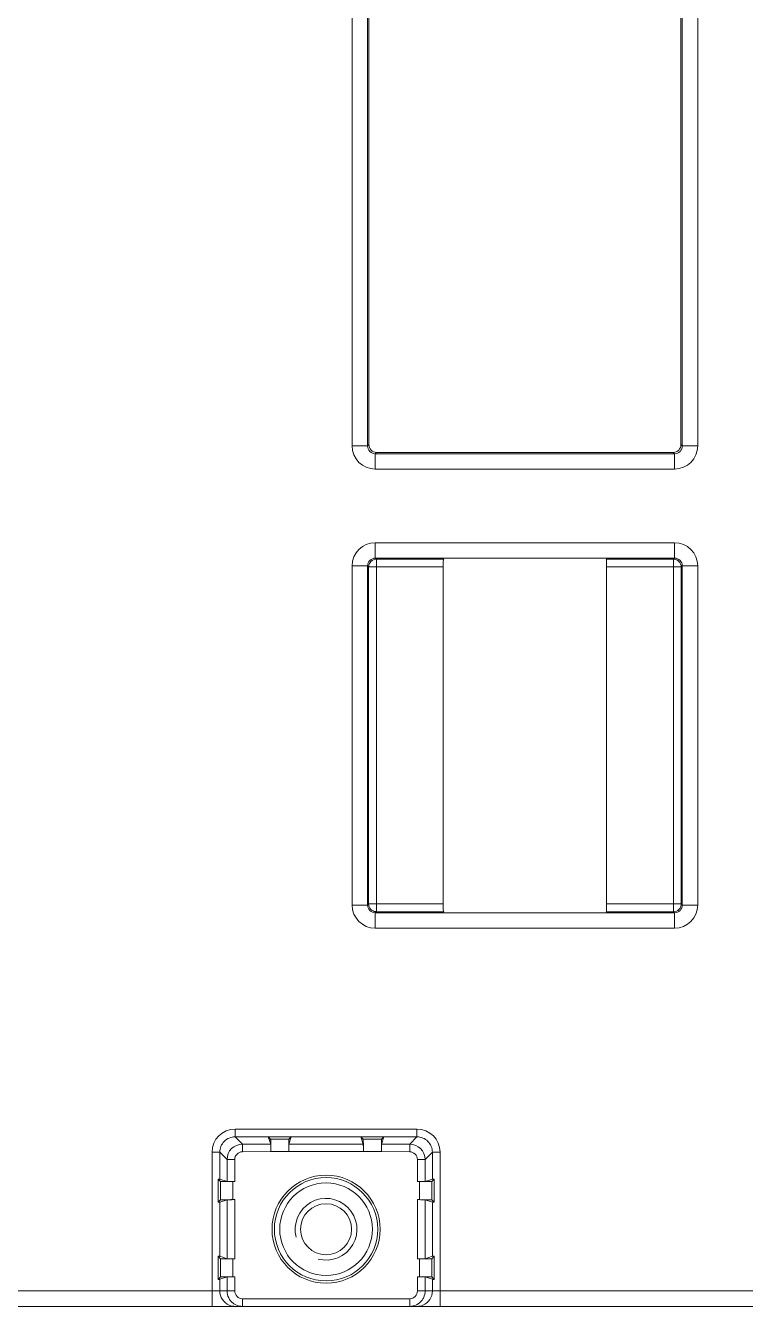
# Model space of a CAD drawing. Header units: millimetres. Extents: x 33157 to 59611, y -29750 to 1750.
# Drawn here: x 54950.5 to 54997.2, y 12.4 to 95.4 of the extents above; entities that cross this region are included whole.
import ezdxf

# ---------------------------------------------------------------- set-up
doc = ezdxf.new("R2010")
doc.units = ezdxf.units.MM
doc.layers.get('0').update_dxf_attribs({"lineweight": 18})

msp = doc.modelspace()

# ---------------------------------------------------------------- linework, layer by layer
at = {"lineweight": 9}
for p, q in [((54971.689, 122.958), (54971.689, 68.126)), ((54972.689, 122.958), (54972.689, 68.126)), ((54972.774, 122.873), (54972.774, 68.211)), ((54992.986, 122.873), (54992.986, 68.211)), ((54993.072, 122.958), (54993.072, 68.126)), ((54994.072, 122.958), (54994.072, 68.126)), ((54973.189, 67.626), (54973.189, 66.626)), ((54992.572, 67.626), (54992.572, 66.626)), ((54973.189, 61.858), (54973.189, 60.858)), ((54992.572, 61.858), (54992.572, 60.858)), ((54973.257, 60.79), (54973.257, 37.944)), ((54992.503, 60.79), (54992.503, 37.944)), ((54971.689, 60.358), (54971.689, 38.376)), ((54972.689, 60.358), (54972.689, 38.376)), ((54972.757, 60.29), (54972.757, 38.444)), ((54977.593, 60.29), (54977.593, 38.444)), ((54988.167, 60.29), (54988.167, 38.444)), ((54993.003, 60.29), (54993.003, 38.444)), ((54993.072, 60.358), (54993.072, 38.376)), ((54994.072, 60.358), (54994.072, 38.376)), ((54973.189, 37.876), (54973.189, 36.876)), ((54992.572, 37.876), (54992.572, 36.876)), ((54964.113, 23.854), (54964.113, 23.354)), ((54975.888, 23.854), (54975.888, 23.354)), ((54964.585, 22.882), (54964.585, 22.382)), ((54975.416, 22.882), (54975.416, 22.382)), ((54962.613, 22.355), (54962.613, 12.367)), ((54963.113, 22.355), (54963.113, 20.613)), ((54963.585, 21.883), (54963.585, 20.455)), ((54964.085, 21.883), (54964.085, 20.451)), ((54975.916, 21.883), (54975.916, 20.451)), ((54976.415, 21.883), (54976.415, 20.455)), ((54976.887, 22.355), (54976.887, 20.613)), ((54977.387, 22.355), (54977.387, 12.367)), ((54963.002, 20.615), (54963.002, 19.119)), ((54963.159, 20.458), (54963.159, 19.276)), ((54963.959, 20.451), (54963.959, 19.283)), ((54976.041, 20.451), (54976.041, 19.283)), ((54976.841, 20.458), (54976.841, 19.276)), ((54976.999, 20.615), (54976.999, 19.119)), ((54963.113, 19.121), (54963.113, 15.613)), ((54963.585, 19.279), (54963.585, 15.455)), ((54964.085, 19.283), (54964.085, 15.451)), ((54975.916, 19.283), (54975.916, 15.451)), ((54976.415, 19.279), (54976.415, 15.455)), ((54976.887, 19.121), (54976.887, 15.613)), ((54963.002, 15.615), (54963.002, 14.119)), ((54963.159, 15.458), (54963.159, 14.276)), ((54963.959, 15.451), (54963.959, 14.283)), ((54976.041, 15.451), (54976.041, 14.283)), ((54976.841, 15.458), (54976.841, 14.276)), ((54976.999, 15.615), (54976.999, 14.119)), ((54963.113, 14.121), (54963.113, 13.367)), ((54963.585, 14.279), (54963.585, 13.367)), ((54964.085, 14.283), (54964.085, 13.367)), ((54975.916, 14.283), (54975.916, 13.367)), ((54976.415, 14.279), (54976.415, 13.367)), ((54976.887, 14.121), (54976.887, 13.367)), ((54964.585, 12.867), (54964.585, 12.367)), ((54975.415, 12.867), (54975.415, 12.367))]:
    msp.add_line(p, q, dxfattribs=at)
for points in [[(54971.689, 68.126), (54971.689, 68.126), (54972.689, 68.126), (54972.689, 68.126)], [(54971.689, 68.126), (54971.689, 67.297), (54972.36, 66.626), (54973.189, 66.626)], [(54972.774, 68.211), (54972.774, 68.211), (54972.689, 68.126), (54972.689, 68.126)], [(54972.774, 68.211), (54972.774, 67.935), (54972.998, 67.711), (54973.274, 67.711)], [(54992.486, 67.711), (54992.762, 67.711), (54992.986, 67.935), (54992.986, 68.211)], [(54992.572, 66.626), (54993.4, 66.626), (54994.071, 67.297), (54994.072, 68.126)], [(54992.986, 68.211), (54992.986, 68.211), (54993.072, 68.126), (54993.072, 68.126)], [(54994.072, 68.126), (54994.072, 68.126), (54993.072, 68.126), (54993.072, 68.126)], [(54992.572, 67.626), (54992.572, 67.626), (54973.189, 67.626), (54973.189, 67.626)], [(54992.486, 67.711), (54992.486, 67.711), (54973.274, 67.711), (54973.274, 67.711)], [(54973.274, 67.711), (54973.274, 67.711), (54973.189, 67.626), (54973.189, 67.626)], [(54992.486, 67.711), (54992.486, 67.711), (54992.572, 67.626), (54992.572, 67.626)], [(54992.572, 66.626), (54992.572, 66.626), (54973.189, 66.626), (54973.189, 66.626)], [(54973.189, 61.858), (54972.36, 61.858), (54971.689, 61.187), (54971.689, 60.358)], [(54973.189, 61.858), (54973.189, 61.858), (54992.572, 61.858), (54992.572, 61.858)], [(54994.072, 60.358), (54994.071, 61.187), (54993.4, 61.858), (54992.572, 61.858)], [(54972.904, 60.644), (54972.825, 60.565), (54972.772, 60.454), (54972.76, 60.344)], [(54973.257, 60.79), (54973.129, 60.79), (54972.994, 60.734), (54972.904, 60.644)], [(54973.189, 60.858), (54973.189, 60.858), (54992.572, 60.858), (54992.572, 60.858)], [(54973.257, 60.79), (54973.257, 60.79), (54973.189, 60.858), (54973.189, 60.858)], [(54977.598, 60.79), (54977.598, 60.79), (54973.257, 60.79), (54973.257, 60.79)], [(54977.598, 60.79), (54977.595, 60.788), (54977.593, 60.565), (54977.593, 60.29)], [(54977.598, 60.79), (54977.598, 60.79), (54977.628, 60.821), (54977.628, 60.821)], [(54988.163, 60.79), (54988.163, 60.79), (54988.132, 60.821), (54988.132, 60.821)], [(54992.503, 60.79), (54992.503, 60.79), (54988.163, 60.79), (54988.163, 60.79)], [(54988.167, 60.29), (54988.167, 60.565), (54988.165, 60.788), (54988.163, 60.79)], [(54992.572, 60.858), (54992.572, 60.858), (54992.503, 60.79), (54992.503, 60.79)], [(54992.557, 60.787), (54992.539, 60.789), (54992.521, 60.79), (54992.503, 60.79)], [(54992.857, 60.644), (54992.779, 60.722), (54992.667, 60.775), (54992.557, 60.787)], [(54993.003, 60.29), (54993.003, 60.418), (54992.947, 60.553), (54992.857, 60.644)], [(54971.689, 60.358), (54971.689, 60.358), (54972.689, 60.358), (54972.689, 60.358)], [(54972.757, 60.29), (54972.757, 60.29), (54972.689, 60.358), (54972.689, 60.358)], [(54972.757, 60.29), (54972.757, 60.29), (54977.593, 60.29), (54977.593, 60.29)], [(54972.76, 60.344), (54972.758, 60.326), (54972.757, 60.308), (54972.757, 60.29)], [(54993.003, 60.29), (54993.003, 60.29), (54988.167, 60.29), (54988.167, 60.29)], [(54993.072, 60.358), (54993.072, 60.358), (54993.003, 60.29), (54993.003, 60.29)], [(54994.072, 60.358), (54994.072, 60.358), (54993.072, 60.358), (54993.072, 60.358)], [(54971.689, 38.376), (54971.689, 38.376), (54972.689, 38.376), (54972.689, 38.376)], [(54971.689, 38.376), (54971.689, 37.547), (54972.36, 36.876), (54973.189, 36.876)], [(54972.757, 38.444), (54972.757, 38.444), (54972.689, 38.376), (54972.689, 38.376)], [(54972.757, 38.444), (54972.757, 38.444), (54977.593, 38.444), (54977.593, 38.444)], [(54972.757, 38.444), (54972.757, 38.316), (54972.813, 38.18), (54972.904, 38.09)], [(54977.593, 38.444), (54977.593, 38.169), (54977.595, 37.946), (54977.598, 37.944)], [(54988.167, 38.444), (54988.167, 38.444), (54993.003, 38.444), (54993.003, 38.444)], [(54988.163, 37.944), (54988.165, 37.946), (54988.167, 38.169), (54988.167, 38.444)], [(54992.572, 36.876), (54993.4, 36.876), (54994.071, 37.547), (54994.072, 38.376)], [(54992.857, 38.09), (54992.935, 38.169), (54992.989, 38.28), (54993, 38.39)], [(54993, 38.39), (54993.002, 38.408), (54993.003, 38.426), (54993.003, 38.444)], [(54993.003, 38.444), (54993.003, 38.444), (54993.072, 38.376), (54993.072, 38.376)], [(54994.072, 38.376), (54994.072, 38.376), (54993.072, 38.376), (54993.072, 38.376)], [(54972.904, 38.09), (54972.982, 38.012), (54973.093, 37.959), (54973.204, 37.947)], [(54992.572, 37.876), (54992.572, 37.876), (54973.189, 37.876), (54973.189, 37.876)], [(54973.257, 37.944), (54973.257, 37.944), (54973.189, 37.876), (54973.189, 37.876)], [(54973.204, 37.947), (54973.221, 37.945), (54973.239, 37.944), (54973.257, 37.944)], [(54973.257, 37.944), (54973.257, 37.944), (54977.598, 37.944), (54977.598, 37.944)], [(54977.598, 37.944), (54977.598, 37.944), (54977.628, 37.913), (54977.628, 37.913)], [(54988.163, 37.944), (54988.163, 37.944), (54988.132, 37.913), (54988.132, 37.913)], [(54988.163, 37.944), (54988.163, 37.944), (54992.503, 37.944), (54992.503, 37.944)], [(54992.503, 37.944), (54992.631, 37.944), (54992.767, 38), (54992.857, 38.09)], [(54992.503, 37.944), (54992.503, 37.944), (54992.572, 37.876), (54992.572, 37.876)], [(54992.572, 36.876), (54992.572, 36.876), (54973.189, 36.876), (54973.189, 36.876)], [(54964.113, 23.854), (54963.284, 23.854), (54962.613, 23.183), (54962.613, 22.355)], [(54975.888, 23.854), (54975.888, 23.854), (54964.113, 23.854), (54964.113, 23.854)], [(54966.254, 23.354), (54966.254, 23.354), (54964.113, 23.354), (54964.113, 23.354)], [(54964.585, 22.882), (54964.585, 22.882), (54964.113, 23.354), (54964.113, 23.354)], [(54967.747, 23.363), (54967.747, 23.363), (54966.254, 23.363), (54966.254, 23.363)], [(54966.254, 23.363), (54966.254, 23.363), (54966.254, 23.363), (54966.254, 23.363)], [(54966.409, 23.208), (54966.409, 23.208), (54966.254, 23.358), (54966.254, 23.358)], [(54966.254, 23.354), (54966.254, 23.354), (54966.412, 22.882), (54966.412, 22.882)], [(54967.746, 23.354), (54967.746, 23.354), (54967.589, 22.882), (54967.589, 22.882)], [(54967.591, 23.208), (54967.591, 23.208), (54967.747, 23.363), (54967.747, 23.363)], [(54972.254, 23.354), (54972.254, 23.354), (54967.746, 23.354), (54967.746, 23.354)], [(54973.747, 23.363), (54973.747, 23.363), (54972.254, 23.363), (54972.254, 23.363)], [(54972.254, 23.363), (54972.254, 23.363), (54972.254, 23.363), (54972.254, 23.363)], [(54972.409, 23.208), (54972.409, 23.208), (54972.254, 23.358), (54972.254, 23.358)], [(54972.254, 23.354), (54972.254, 23.354), (54972.412, 22.882), (54972.412, 22.882)], [(54973.746, 23.354), (54973.746, 23.354), (54973.589, 22.882), (54973.589, 22.882)], [(54973.591, 23.208), (54973.591, 23.208), (54973.747, 23.363), (54973.747, 23.363)], [(54975.888, 23.354), (54975.888, 23.354), (54973.746, 23.354), (54973.746, 23.354)], [(54975.416, 22.882), (54975.416, 22.882), (54975.888, 23.354), (54975.888, 23.354)], [(54977.387, 22.355), (54977.387, 23.183), (54976.716, 23.854), (54975.888, 23.854)], [(54964.585, 22.882), (54964.033, 22.882), (54963.585, 22.435), (54963.585, 21.883)], [(54966.412, 22.882), (54966.412, 22.882), (54964.585, 22.882), (54964.585, 22.882)], [(54967.591, 23.208), (54967.591, 23.208), (54966.409, 23.208), (54966.409, 23.208)], [(54972.412, 22.882), (54972.412, 22.882), (54967.589, 22.882), (54967.589, 22.882)], [(54973.591, 23.208), (54973.591, 23.208), (54972.409, 23.208), (54972.409, 23.208)], [(54975.416, 22.882), (54975.416, 22.882), (54973.589, 22.882), (54973.589, 22.882)], [(54976.415, 21.883), (54976.415, 22.435), (54975.968, 22.882), (54975.416, 22.882)], [(54962.613, 22.355), (54962.613, 22.355), (54963.113, 22.355), (54963.113, 22.355)], [(54963.585, 21.883), (54963.585, 21.883), (54963.113, 22.355), (54963.113, 22.355)], [(54964.085, 21.883), (54964.085, 21.883), (54963.585, 21.883), (54963.585, 21.883)], [(54966.416, 22.395), (54966.416, 22.395), (54964.585, 22.382), (54964.585, 22.382)], [(54973.584, 22.395), (54973.584, 22.395), (54966.416, 22.395), (54966.416, 22.395)], [(54975.416, 22.382), (54975.416, 22.382), (54973.584, 22.395), (54973.584, 22.395)], [(54975.916, 21.883), (54975.916, 21.883), (54976.415, 21.883), (54976.415, 21.883)], [(54976.415, 21.883), (54976.415, 21.883), (54976.887, 22.355), (54976.887, 22.355)], [(54977.387, 22.355), (54977.387, 22.355), (54976.887, 22.355), (54976.887, 22.355)], [(54963.159, 20.458), (54963.159, 20.458), (54963.002, 20.615), (54963.002, 20.615)], [(54963.113, 20.613), (54963.11, 20.614), (54963.071, 20.615), (54963.002, 20.615)], [(54963.113, 20.613), (54963.113, 20.613), (54963.585, 20.455), (54963.585, 20.455)], [(54963.159, 20.458), (54963.163, 20.454), (54963.52, 20.451), (54963.959, 20.451)], [(54963.585, 20.455), (54963.592, 20.453), (54963.814, 20.451), (54964.085, 20.451)], [(54964.085, 20.451), (54964.085, 20.451), (54963.959, 20.451), (54963.959, 20.451)], [(54975.916, 20.451), (54975.916, 20.451), (54976.041, 20.451), (54976.041, 20.451)], [(54976.887, 20.613), (54976.887, 20.613), (54976.415, 20.455), (54976.415, 20.455)], [(54976.841, 20.458), (54976.841, 20.458), (54976.999, 20.615), (54976.999, 20.615)], [(54976.999, 20.615), (54976.929, 20.615), (54976.89, 20.614), (54976.887, 20.613)], [(54963.159, 19.276), (54963.159, 19.276), (54963.002, 19.119), (54963.002, 19.119)], [(54963.002, 19.119), (54963.071, 19.119), (54963.11, 19.12), (54963.113, 19.121)], [(54963.113, 19.121), (54963.113, 19.121), (54963.585, 19.279), (54963.585, 19.279)], [(54964.085, 19.283), (54964.085, 19.283), (54963.959, 19.283), (54963.959, 19.283)], [(54975.916, 19.283), (54975.916, 19.283), (54976.041, 19.283), (54976.041, 19.283)], [(54976.415, 19.279), (54976.408, 19.281), (54976.187, 19.283), (54975.916, 19.283)], [(54976.841, 19.276), (54976.838, 19.28), (54976.48, 19.283), (54976.041, 19.283)], [(54976.887, 19.121), (54976.887, 19.121), (54976.415, 19.279), (54976.415, 19.279)], [(54976.841, 19.276), (54976.841, 19.276), (54976.999, 19.119), (54976.999, 19.119)], [(54976.887, 19.121), (54976.89, 19.12), (54976.929, 19.119), (54976.999, 19.119)], [(54963.159, 15.458), (54963.159, 15.458), (54963.002, 15.615), (54963.002, 15.615)], [(54963.113, 15.613), (54963.11, 15.614), (54963.071, 15.615), (54963.002, 15.615)], [(54963.113, 15.613), (54963.113, 15.613), (54963.585, 15.455), (54963.585, 15.455)], [(54963.159, 15.458), (54963.163, 15.454), (54963.52, 15.451), (54963.959, 15.451)], [(54963.585, 15.455), (54963.592, 15.453), (54963.814, 15.451), (54964.085, 15.451)], [(54964.085, 15.451), (54964.085, 15.451), (54963.959, 15.451), (54963.959, 15.451)], [(54975.916, 15.451), (54975.916, 15.451), (54976.041, 15.451), (54976.041, 15.451)], [(54976.887, 15.613), (54976.887, 15.613), (54976.415, 15.455), (54976.415, 15.455)], [(54976.841, 15.458), (54976.841, 15.458), (54976.999, 15.615), (54976.999, 15.615)], [(54976.999, 15.615), (54976.929, 15.615), (54976.89, 15.614), (54976.887, 15.613)], [(54963.159, 14.276), (54963.159, 14.276), (54963.002, 14.119), (54963.002, 14.119)], [(54963.002, 14.119), (54963.071, 14.119), (54963.11, 14.12), (54963.113, 14.121)], [(54963.113, 14.121), (54963.113, 14.121), (54963.585, 14.279), (54963.585, 14.279)], [(54964.085, 14.283), (54964.085, 14.283), (54963.959, 14.283), (54963.959, 14.283)], [(54975.916, 14.283), (54975.916, 14.283), (54976.041, 14.283), (54976.041, 14.283)], [(54976.415, 14.279), (54976.408, 14.281), (54976.187, 14.283), (54975.916, 14.283)], [(54976.841, 14.276), (54976.838, 14.28), (54976.48, 14.283), (54976.041, 14.283)], [(54976.887, 14.121), (54976.887, 14.121), (54976.415, 14.279), (54976.415, 14.279)], [(54976.841, 14.276), (54976.841, 14.276), (54976.999, 14.119), (54976.999, 14.119)], [(54976.887, 14.121), (54976.89, 14.12), (54976.929, 14.119), (54976.999, 14.119)], [(54914.687, 13.367), (54914.687, 13.367), (54962.613, 13.367), (54962.613, 13.367)], [(54964.085, 13.367), (54964.085, 13.367), (54962.613, 13.367), (54962.613, 13.367)], [(54963.113, 13.367), (54963.113, 12.963), (54963.357, 12.598), (54963.73, 12.443)], [(54963.585, 13.367), (54963.585, 13.051), (54963.734, 12.754), (54963.987, 12.565)], [(54964.085, 13.367), (54964.085, 13.091), (54964.309, 12.867), (54964.585, 12.867)], [(54975.415, 12.867), (54975.692, 12.867), (54975.916, 13.091), (54975.916, 13.367)], [(54975.916, 13.367), (54975.916, 13.367), (55018.085, 13.367), (55018.085, 13.367)], [(54976.27, 12.443), (54976.644, 12.598), (54976.887, 12.963), (54976.887, 13.367)], [(54976.323, 12.946), (54976.383, 13.076), (54976.415, 13.223), (54976.415, 13.367)], [(54963.987, 12.565), (54964.042, 12.524), (54964.102, 12.489), (54964.164, 12.46)], [(54964.164, 12.46), (54964.295, 12.399), (54964.441, 12.367), (54964.585, 12.367)], [(54964.585, 12.867), (54964.585, 12.867), (54975.415, 12.867), (54975.415, 12.867)], [(54975.415, 12.367), (54975.731, 12.367), (54976.028, 12.516), (54976.217, 12.769)], [(54976.217, 12.769), (54976.258, 12.824), (54976.294, 12.884), (54976.323, 12.946)], [(54914.687, 12.367), (54914.687, 12.367), (54962.613, 12.367), (54962.613, 12.367)], [(54962.613, 12.367), (54962.613, 12.367), (55225.5, 12.367), (55225.5, 12.367)], [(54963.73, 12.443), (54963.85, 12.393), (54963.983, 12.367), (54964.113, 12.367)], [(54976.27, 12.443), (54976.15, 12.393), (54976.018, 12.367), (54975.888, 12.367)]]:
    msp.add_open_spline(points, degree=3, dxfattribs=at)
for points, knots in [([(54972.689, 68.126), (54972.689, 67.993), (54972.742, 67.866), (54972.835, 67.772), (54972.929, 67.678), (54973.056, 67.626), (54973.189, 67.626)], [0, 0, 0, 0, 171481.673495, 171481.673495, 171481.673495, 342963.34699, 342963.34699, 342963.34699, 342963.34699]), ([(54992.572, 67.626), (54992.704, 67.626), (54992.831, 67.678), (54992.925, 67.772), (54993.019, 67.866), (54993.072, 67.993), (54993.072, 68.126)], [0, 0, 0, 0, 171544.326662, 171544.326662, 171544.326662, 343088.653324, 343088.653324, 343088.653324, 343088.653324]), ([(54973.189, 60.858), (54973.056, 60.858), (54972.929, 60.806), (54972.835, 60.712), (54972.742, 60.618), (54972.689, 60.491), (54972.689, 60.358)], [0, 0, 0, 0, 171492.745045, 171492.745045, 171492.745045, 342985.49009, 342985.49009, 342985.49009, 342985.49009]), ([(54993.072, 60.358), (54993.072, 60.491), (54993.019, 60.618), (54992.925, 60.712), (54992.831, 60.806), (54992.704, 60.858), (54992.572, 60.858)], [0, 0, 0, 0, 171555.398425, 171555.398425, 171555.398425, 343110.796851, 343110.796851, 343110.796851, 343110.796851]), ([(54972.689, 38.376), (54972.689, 38.243), (54972.742, 38.116), (54972.835, 38.022), (54972.929, 37.928), (54973.056, 37.876), (54973.189, 37.876)], [0, 0, 0, 0, 171528.039131, 171528.039131, 171528.039131, 343056.078263, 343056.078263, 343056.078263, 343056.078263]), ([(54992.572, 37.876), (54992.704, 37.876), (54992.831, 37.928), (54992.925, 38.022), (54993.019, 38.116), (54993.072, 38.243), (54993.072, 38.376)], [0, 0, 0, 0, 171590.692257, 171590.692257, 171590.692257, 343181.384515, 343181.384515, 343181.384515, 343181.384515]), ([(54964.113, 23.354), (54963.847, 23.354), (54963.593, 23.249), (54963.406, 23.062), (54963.218, 22.874), (54963.113, 22.62), (54963.113, 22.355)], [0, 0, 0, 0, 171521.599379, 171521.599379, 171521.599379, 343043.198759, 343043.198759, 343043.198759, 343043.198759]), ([(54976.887, 22.355), (54976.888, 22.62), (54976.782, 22.874), (54976.595, 23.062), (54976.407, 23.249), (54976.153, 23.354), (54975.888, 23.354)], [0, 0, 0, 0, 171562.659598, 171562.659598, 171562.659598, 343125.319197, 343125.319197, 343125.319197, 343125.319197]), ([(54966.416, 22.395), (54966.416, 22.498), (54966.416, 22.601), (54966.416, 22.704), (54966.415, 22.75), (54966.415, 22.797), (54966.415, 22.844), (54966.415, 22.885), (54966.415, 22.926), (54966.414, 22.967), (54966.414, 23), (54966.413, 23.034), (54966.413, 23.068), (54966.413, 23.094), (54966.414, 23.12), (54966.412, 23.144), (54966.41, 23.159), (54966.408, 23.174), (54966.41, 23.191), (54966.411, 23.197), (54966.413, 23.204), (54966.409, 23.208)], [0, 0, 0, 0, 143776.596175, 143776.596175, 143776.596175, 287553.192351, 287553.192351, 287553.192351, 431329.788526, 431329.788526, 431329.788526, 575106.384701, 575106.384701, 575106.384701, 718882.980876, 718882.980876, 718882.980876, 862659.577052, 862659.577052, 862659.577052, 1006436.173227, 1006436.173227, 1006436.173227, 1006436.173227]), ([(54966.416, 22.395), (54966.416, 22.457), (54966.415, 22.518), (54966.416, 22.579), (54966.416, 22.632), (54966.417, 22.684), (54966.415, 22.736), (54966.413, 22.771), (54966.411, 22.806), (54966.413, 22.842), (54966.414, 22.855), (54966.416, 22.869), (54966.412, 22.882)], [0, 0, 0, 0, 152102.55079, 152102.55079, 152102.55079, 304205.10158, 304205.10158, 304205.10158, 456307.65237, 456307.65237, 456307.65237, 608410.20316, 608410.20316, 608410.20316, 608410.20316]), ([(54967.591, 23.208), (54967.587, 23.204), (54967.589, 23.197), (54967.59, 23.191), (54967.593, 23.174), (54967.59, 23.159), (54967.589, 23.144), (54967.586, 23.12), (54967.587, 23.094), (54967.587, 23.068), (54967.588, 23.034), (54967.587, 23), (54967.586, 22.967), (54967.586, 22.926), (54967.586, 22.885), (54967.586, 22.844), (54967.585, 22.797), (54967.585, 22.75), (54967.585, 22.704), (54967.584, 22.601), (54967.584, 22.498), (54967.584, 22.395)], [0, 0, 0, 0, 143779.870111, 143779.870111, 143779.870111, 287559.740221, 287559.740221, 287559.740221, 431339.610332, 431339.610332, 431339.610332, 575119.480443, 575119.480443, 575119.480443, 718899.350553, 718899.350553, 718899.350553, 862679.220664, 862679.220664, 862679.220664, 1006459.090775, 1006459.090775, 1006459.090775, 1006459.090775]), ([(54967.584, 22.395), (54967.584, 22.457), (54967.585, 22.518), (54967.585, 22.579), (54967.585, 22.632), (54967.584, 22.684), (54967.586, 22.736), (54967.587, 22.771), (54967.59, 22.806), (54967.587, 22.842), (54967.586, 22.855), (54967.584, 22.869), (54967.589, 22.882)], [0, 0, 0, 0, 152105.791692, 152105.791692, 152105.791692, 304211.583384, 304211.583384, 304211.583384, 456317.375075, 456317.375075, 456317.375075, 608423.166767, 608423.166767, 608423.166767, 608423.166767]), ([(54972.416, 22.395), (54972.416, 22.498), (54972.416, 22.601), (54972.416, 22.704), (54972.415, 22.75), (54972.415, 22.797), (54972.415, 22.844), (54972.415, 22.885), (54972.415, 22.926), (54972.414, 22.967), (54972.414, 23), (54972.413, 23.034), (54972.413, 23.068), (54972.413, 23.094), (54972.414, 23.12), (54972.412, 23.144), (54972.41, 23.159), (54972.408, 23.174), (54972.41, 23.191), (54972.411, 23.197), (54972.413, 23.204), (54972.409, 23.208)], [0, 0, 0, 0, 143792.293639, 143792.293639, 143792.293639, 287584.587278, 287584.587278, 287584.587278, 431376.880916, 431376.880916, 431376.880916, 575169.174555, 575169.174555, 575169.174555, 718961.468194, 718961.468194, 718961.468194, 862753.761833, 862753.761833, 862753.761833, 1006546.055471, 1006546.055471, 1006546.055471, 1006546.055471]), ([(54972.416, 22.395), (54972.416, 22.457), (54972.415, 22.518), (54972.416, 22.579), (54972.416, 22.632), (54972.417, 22.684), (54972.415, 22.736), (54972.413, 22.771), (54972.411, 22.806), (54972.413, 22.842), (54972.414, 22.855), (54972.416, 22.869), (54972.412, 22.882)], [0, 0, 0, 0, 152119.157391, 152119.157391, 152119.157391, 304238.314782, 304238.314782, 304238.314782, 456357.472172, 456357.472172, 456357.472172, 608476.629563, 608476.629563, 608476.629563, 608476.629563]), ([(54973.591, 23.208), (54973.587, 23.204), (54973.589, 23.197), (54973.59, 23.191), (54973.593, 23.174), (54973.59, 23.159), (54973.589, 23.144), (54973.586, 23.12), (54973.587, 23.094), (54973.587, 23.068), (54973.588, 23.034), (54973.587, 23), (54973.586, 22.967), (54973.586, 22.926), (54973.586, 22.885), (54973.586, 22.844), (54973.585, 22.797), (54973.585, 22.75), (54973.585, 22.704), (54973.584, 22.601), (54973.584, 22.498), (54973.584, 22.395)], [0, 0, 0, 0, 143795.567574, 143795.567574, 143795.567574, 287591.135148, 287591.135148, 287591.135148, 431386.702722, 431386.702722, 431386.702722, 575182.270297, 575182.270297, 575182.270297, 718977.837871, 718977.837871, 718977.837871, 862773.405445, 862773.405445, 862773.405445, 1006568.973019, 1006568.973019, 1006568.973019, 1006568.973019]), ([(54973.584, 22.395), (54973.584, 22.457), (54973.585, 22.518), (54973.585, 22.579), (54973.585, 22.632), (54973.584, 22.684), (54973.586, 22.736), (54973.587, 22.771), (54973.59, 22.806), (54973.587, 22.842), (54973.586, 22.855), (54973.584, 22.869), (54973.589, 22.882)], [0, 0, 0, 0, 152122.398292, 152122.398292, 152122.398292, 304244.796585, 304244.796585, 304244.796585, 456367.194877, 456367.194877, 456367.194877, 608489.59317, 608489.59317, 608489.59317, 608489.59317]), ([(54964.585, 22.382), (54964.452, 22.382), (54964.325, 22.33), (54964.231, 22.236), (54964.137, 22.142), (54964.085, 22.015), (54964.085, 21.883)], [0, 0, 0, 0, 171525.872229, 171525.872229, 171525.872229, 343051.744459, 343051.744459, 343051.744459, 343051.744459]), ([(54975.916, 21.883), (54975.916, 22.015), (54975.863, 22.142), (54975.769, 22.236), (54975.675, 22.33), (54975.548, 22.382), (54975.416, 22.382)], [0, 0, 0, 0, 171561.832413, 171561.832413, 171561.832413, 343123.664826, 343123.664826, 343123.664826, 343123.664826]), ([(54973.5, 17.367), (54973.5, 19.3), (54971.933, 20.867), (54970, 20.867), (54968.067, 20.867), (54966.5, 19.3), (54966.5, 17.367), (54966.5, 15.434), (54968.067, 13.867), (54970, 13.867), (54971.933, 13.867), (54973.5, 15.434), (54973.5, 17.367)], [0, 0, 0, 0, 152106.873518, 152106.873518, 152106.873518, 304213.747037, 304213.747037, 304213.747037, 456320.620555, 456320.620555, 456320.620555, 608427.494074, 608427.494074, 608427.494074, 608427.494074]), ([(54973.35, 17.367), (54973.35, 19.217), (54971.85, 20.717), (54970, 20.717), (54968.15, 20.717), (54966.65, 19.217), (54966.65, 17.367), (54966.65, 15.517), (54968.15, 14.017), (54970, 14.017), (54971.85, 14.017), (54973.35, 15.517), (54973.35, 17.367)], [0, 0, 0, 0, 152107.441197, 152107.441197, 152107.441197, 304214.882395, 304214.882395, 304214.882395, 456322.323592, 456322.323592, 456322.323592, 608429.764789, 608429.764789, 608429.764789, 608429.764789]), ([(54973, 17.367), (54973, 19.024), (54971.657, 20.367), (54970, 20.367), (54968.343, 20.367), (54967, 19.024), (54967, 17.367), (54967, 15.71), (54968.343, 14.367), (54970, 14.367), (54971.657, 14.367), (54973, 15.71), (54973, 17.367)], [0, 0, 0, 0, 152108.765901, 152108.765901, 152108.765901, 304217.531802, 304217.531802, 304217.531802, 456326.297703, 456326.297703, 456326.297703, 608435.063604, 608435.063604, 608435.063604, 608435.063604]), ([(54976.014, 20.451), (54976.118, 20.451), (54976.222, 20.451), (54976.326, 20.452), (54976.374, 20.452), (54976.421, 20.452), (54976.469, 20.452), (54976.511, 20.452), (54976.553, 20.452), (54976.594, 20.453), (54976.629, 20.454), (54976.663, 20.454), (54976.698, 20.454), (54976.724, 20.454), (54976.751, 20.453), (54976.776, 20.455), (54976.791, 20.457), (54976.806, 20.459), (54976.824, 20.457), (54976.83, 20.456), (54976.837, 20.454), (54976.841, 20.458)], [0, 0, 0, 0, 143806.059094, 143806.059094, 143806.059094, 287612.118188, 287612.118188, 287612.118188, 431418.177282, 431418.177282, 431418.177282, 575224.236376, 575224.236376, 575224.236376, 719030.29547, 719030.29547, 719030.29547, 862836.354564, 862836.354564, 862836.354564, 1006642.413659, 1006642.413659, 1006642.413659, 1006642.413659]), ([(54976.014, 20.451), (54976.065, 20.451), (54976.116, 20.452), (54976.167, 20.452), (54976.21, 20.452), (54976.253, 20.451), (54976.296, 20.453), (54976.325, 20.454), (54976.353, 20.456), (54976.383, 20.454), (54976.394, 20.453), (54976.405, 20.452), (54976.415, 20.455)], [0, 0, 0, 0, 152132.860602, 152132.860602, 152132.860602, 304265.721204, 304265.721204, 304265.721204, 456398.581805, 456398.581805, 456398.581805, 608531.442407, 608531.442407, 608531.442407, 608531.442407]), ([(54963.987, 19.283), (54963.883, 19.283), (54963.778, 19.283), (54963.674, 19.282), (54963.627, 19.282), (54963.579, 19.282), (54963.532, 19.282), (54963.49, 19.282), (54963.448, 19.281), (54963.406, 19.281), (54963.372, 19.28), (54963.337, 19.279), (54963.302, 19.28), (54963.276, 19.28), (54963.25, 19.281), (54963.225, 19.279), (54963.209, 19.277), (54963.194, 19.274), (54963.176, 19.277), (54963.17, 19.278), (54963.163, 19.28), (54963.159, 19.276)], [0, 0, 0, 0, 143773.286248, 143773.286248, 143773.286248, 287546.572496, 287546.572496, 287546.572496, 431319.858745, 431319.858745, 431319.858745, 575093.144993, 575093.144993, 575093.144993, 718866.431241, 718866.431241, 718866.431241, 862639.717489, 862639.717489, 862639.717489, 1006413.003738, 1006413.003738, 1006413.003738, 1006413.003738]), ([(54963.987, 19.283), (54963.936, 19.283), (54963.885, 19.282), (54963.834, 19.282), (54963.79, 19.282), (54963.747, 19.283), (54963.704, 19.281), (54963.676, 19.28), (54963.647, 19.278), (54963.618, 19.28), (54963.607, 19.281), (54963.595, 19.282), (54963.585, 19.279)], [0, 0, 0, 0, 152099.893061, 152099.893061, 152099.893061, 304199.786122, 304199.786122, 304199.786122, 456299.679183, 456299.679183, 456299.679183, 608399.572244, 608399.572244, 608399.572244, 608399.572244]), ([(54969.483, 15.435), (54970.357, 15.201), (54971.28, 15.583), (54971.732, 16.367), (54972.185, 17.151), (54972.055, 18.141), (54971.414, 18.781), (54970.774, 19.421), (54969.784, 19.552), (54969, 19.099), (54968.216, 18.646), (54967.834, 17.724), (54968.068, 16.849)], [0, 0, 0, 0, 152116.132145, 152116.132145, 152116.132145, 304232.264289, 304232.264289, 304232.264289, 456348.396434, 456348.396434, 456348.396434, 608464.528579, 608464.528579, 608464.528579, 608464.528579]), ([(54971.65, 17.367), (54971.65, 18.278), (54970.911, 19.017), (54970, 19.017), (54969.089, 19.017), (54968.35, 18.278), (54968.35, 17.367), (54968.35, 16.456), (54969.089, 15.717), (54970, 15.717), (54970.911, 15.717), (54971.65, 16.456), (54971.65, 17.367)], [0, 0, 0, 0, 152113.875764, 152113.875764, 152113.875764, 304227.751529, 304227.751529, 304227.751529, 456341.627293, 456341.627293, 456341.627293, 608455.503057, 608455.503057, 608455.503057, 608455.503057]), ([(54976.014, 15.451), (54976.118, 15.451), (54976.222, 15.451), (54976.326, 15.452), (54976.374, 15.452), (54976.421, 15.452), (54976.469, 15.452), (54976.511, 15.452), (54976.553, 15.452), (54976.594, 15.453), (54976.629, 15.454), (54976.663, 15.454), (54976.698, 15.454), (54976.724, 15.454), (54976.751, 15.453), (54976.776, 15.455), (54976.791, 15.457), (54976.806, 15.459), (54976.824, 15.457), (54976.83, 15.456), (54976.837, 15.454), (54976.841, 15.458)], [0, 0, 0, 0, 143812.239628, 143812.239628, 143812.239628, 287624.479256, 287624.479256, 287624.479256, 431436.718885, 431436.718885, 431436.718885, 575248.958513, 575248.958513, 575248.958513, 719061.198141, 719061.198141, 719061.198141, 862873.437769, 862873.437769, 862873.437769, 1006685.677397, 1006685.677397, 1006685.677397, 1006685.677397]), ([(54976.014, 15.451), (54976.065, 15.451), (54976.116, 15.452), (54976.167, 15.452), (54976.21, 15.452), (54976.253, 15.451), (54976.296, 15.453), (54976.325, 15.454), (54976.353, 15.456), (54976.383, 15.454), (54976.394, 15.453), (54976.405, 15.452), (54976.415, 15.455)], [0, 0, 0, 0, 152139.776808, 152139.776808, 152139.776808, 304279.553616, 304279.553616, 304279.553616, 456419.330424, 456419.330424, 456419.330424, 608559.107232, 608559.107232, 608559.107232, 608559.107232]), ([(54963.987, 14.283), (54963.883, 14.283), (54963.778, 14.283), (54963.674, 14.282), (54963.627, 14.282), (54963.579, 14.282), (54963.532, 14.282), (54963.49, 14.282), (54963.448, 14.281), (54963.406, 14.281), (54963.372, 14.28), (54963.337, 14.279), (54963.302, 14.28), (54963.276, 14.28), (54963.25, 14.281), (54963.225, 14.279), (54963.209, 14.277), (54963.194, 14.274), (54963.176, 14.277), (54963.17, 14.278), (54963.163, 14.28), (54963.159, 14.276)], [0, 0, 0, 0, 143779.466969, 143779.466969, 143779.466969, 287558.933938, 287558.933938, 287558.933938, 431338.400907, 431338.400907, 431338.400907, 575117.867876, 575117.867876, 575117.867876, 718897.334845, 718897.334845, 718897.334845, 862676.801814, 862676.801814, 862676.801814, 1006456.268783, 1006456.268783, 1006456.268783, 1006456.268783])]:
    msp.add_open_spline(points, degree=3, knots=knots, dxfattribs=at)

doc.saveas('drawing.dxf')
